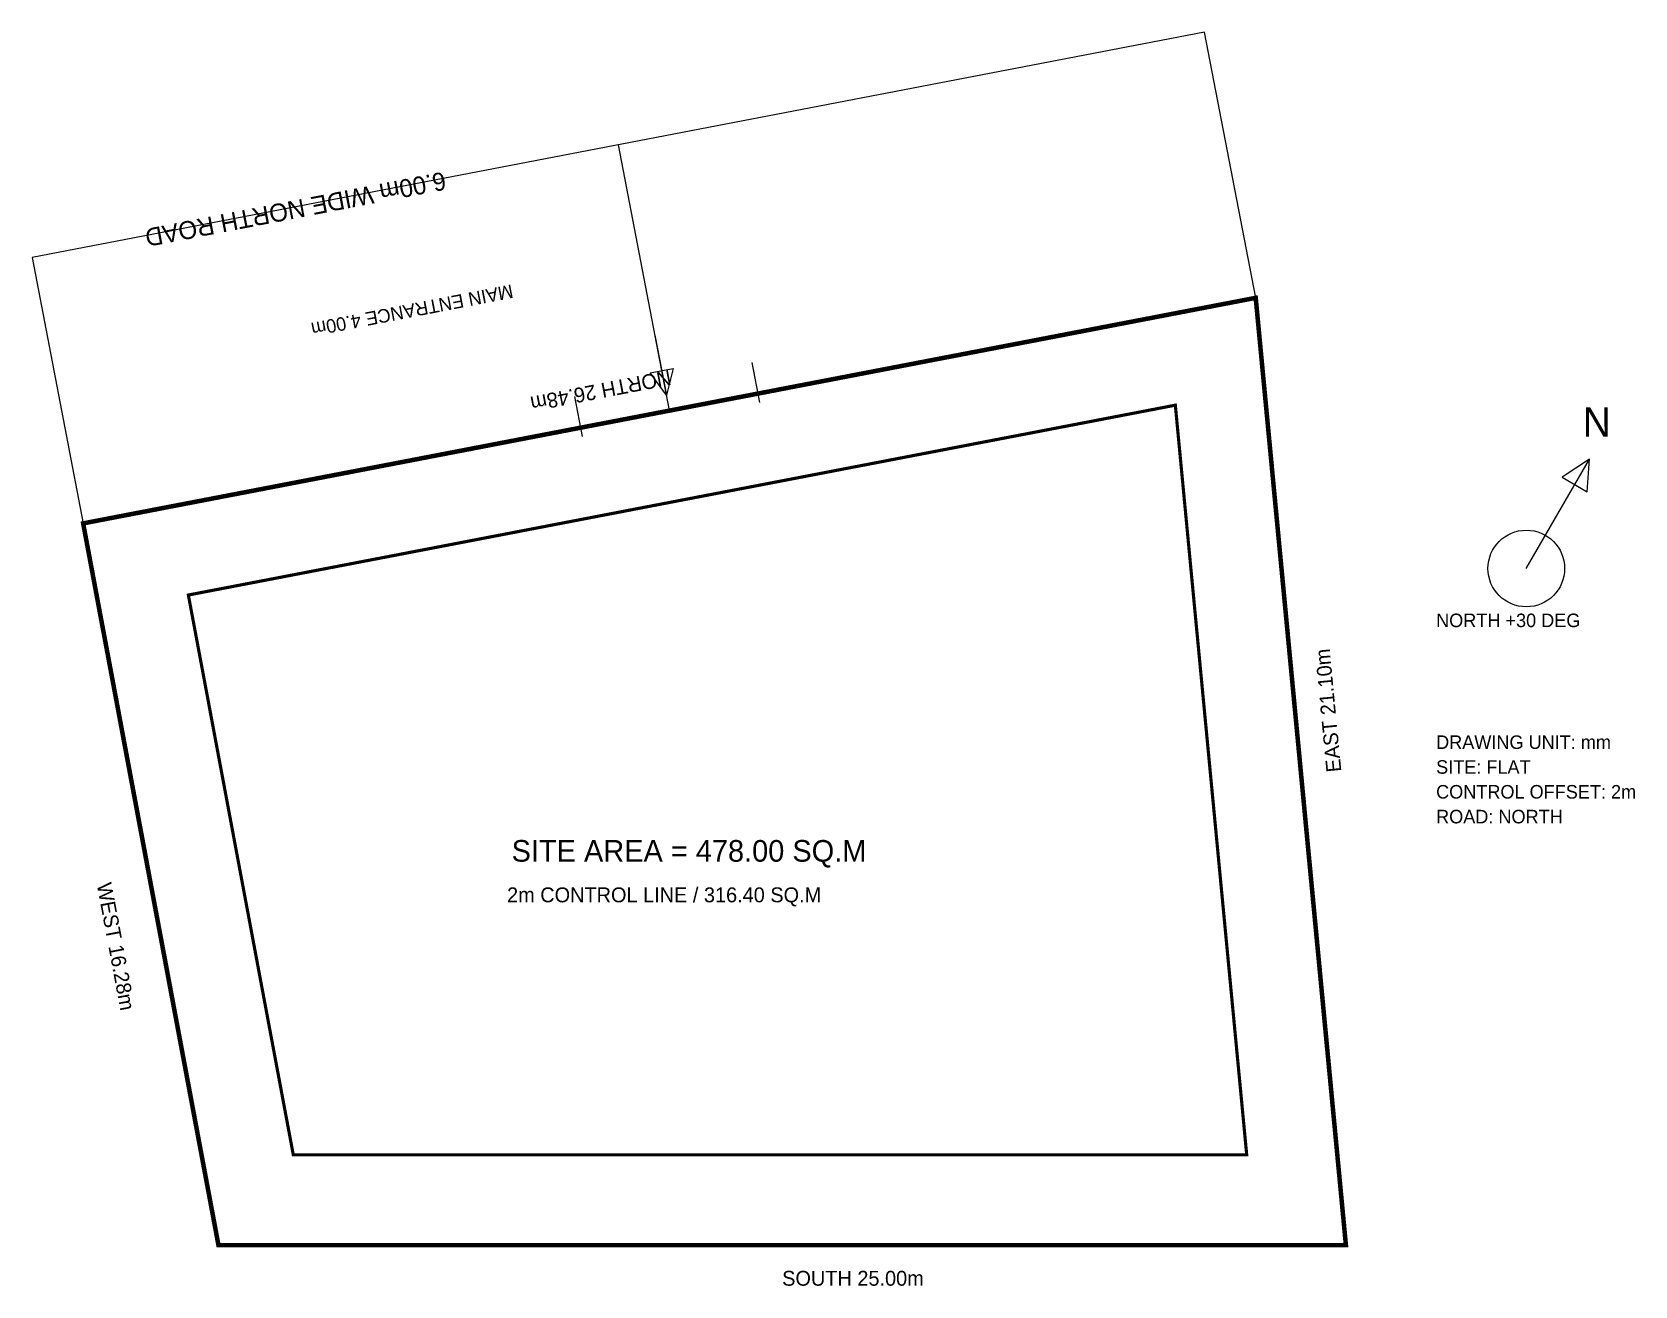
# Model space of a CAD drawing. Header units: millimetres. Extents: x -4133 to 31409, y -905 to 26892.
import ezdxf

# ---------------------------------------------------------------- set-up
doc = ezdxf.new("R2010")
doc.units = ezdxf.units.MM
for name, color, linetype in [('BUILDABLE_AREA', 6, 'CONTINUOUS'), ('DIMENSION', 7, 'CONTINUOUS'), ('ENTRANCE', 2, 'CONTINUOUS'), ('NORTH', 2, 'CONTINUOUS'), ('ROAD', 8, 'CONTINUOUS'), ('SITE_BOUNDARY', 1, 'CONTINUOUS'), ('TEXT', 7, 'CONTINUOUS')]:
    doc.layers.add(name, color=color, linetype=linetype)

msp = doc.modelspace()

# ---------------------------------------------------------------- linework, layer by layer
at = {"layer": 'BUILDABLE_AREA', "const_width": 70}
msp.add_lwpolyline([(1659.853, 2000), (22800.474, 2000), (21217.562, 18620.577), (-667.385, 14411.933)], close=True, dxfattribs=at)
at = {"layer": 'ENTRANCE'}
for p, q in [((9678.959, 20169.411), (9933.903, 18843.702)), ((12001.782, 18681.293), (11831.82, 19565.099)), ((8073.757, 17925.904), (7903.794, 18809.71))]:
    msp.add_line(p, q, dxfattribs=at)
msp.add_lwpolyline([(9933.903, 18843.702), (9574.716, 19334.705), (10085.359, 19432.906)], close=True, dxfattribs=at)
at = {"layer": 'NORTH'}
msp.add_line((29000, 15000), (30400, 17424.871), dxfattribs=at)
msp.add_lwpolyline([(30400, 17424.871), (29797.872, 17021.955), (30352.128, 16701.955)], close=True, dxfattribs=at)
msp.add_circle((29000, 15000), 850, dxfattribs=at)
at = {"layer": 'ROAD'}
msp.add_line((10000, 18500), (8866.916, 24392.039), dxfattribs=at)
msp.add_lwpolyline([(-3000, 16000), (23000, 21000), (21866.916, 26892.039), (-4133.084, 21892.039)], close=True, dxfattribs=at)
at = {"layer": 'SITE_BOUNDARY', "const_width": 100}
msp.add_lwpolyline([(0, 0), (25000, 0), (23000, 21000), (-3000, 16000)], close=True, dxfattribs=at)

# ---------------------------------------------------------------- texts
at = {"layer": 'BUILDABLE_AREA'}
msp.add_text('2m CONTROL LINE / 316.40 SQ.M', height=330, dxfattribs=at).set_placement((6400, 7600))
at = {"layer": 'DIMENSION'}
for s, rotation, p in [('NORTH 26.48m', -169.114, (10000, 19400)), ('EAST 21.10m', 95.44, (24900, 10500)), ('WEST 16.28m', -79.38, (-2700, 8000))]:
    msp.add_text(s, height=330, rotation=rotation, dxfattribs=at).set_placement(p)
msp.add_text('SOUTH 25.00m', height=330, dxfattribs=at).set_placement((12500, -900))
at = {"layer": 'ENTRANCE'}
msp.add_text('MAIN ENTRANCE 4.00m', height=300, rotation=-169.114, dxfattribs=at).set_placement((6500, 21300))
at = {"layer": 'NORTH'}
for s, height, p in [('N', 650, (30250, 17924.871)), ('NORTH +30 DEG', 300, (27000, 13700))]:
    msp.add_text(s, height=height, dxfattribs=at).set_placement(p)
at = {"layer": 'TEXT'}
msp.add_text('6.00m WIDE NORTH ROAD', height=400, rotation=-169.114, dxfattribs=at).set_placement((5000, 23800))
for s, height, p in [('DRAWING UNIT: mm', 300, (27000, 11000)), ('SITE: FLAT', 300, (27000, 10450)), ('CONTROL OFFSET: 2m', 300, (27000, 9900)), ('ROAD: NORTH', 300, (27000, 9350)), ('SITE AREA = 478.00 SQ.M', 480, (6500, 8500))]:
    msp.add_text(s, height=height, dxfattribs=at).set_placement(p)

doc.saveas('drawing.dxf')
